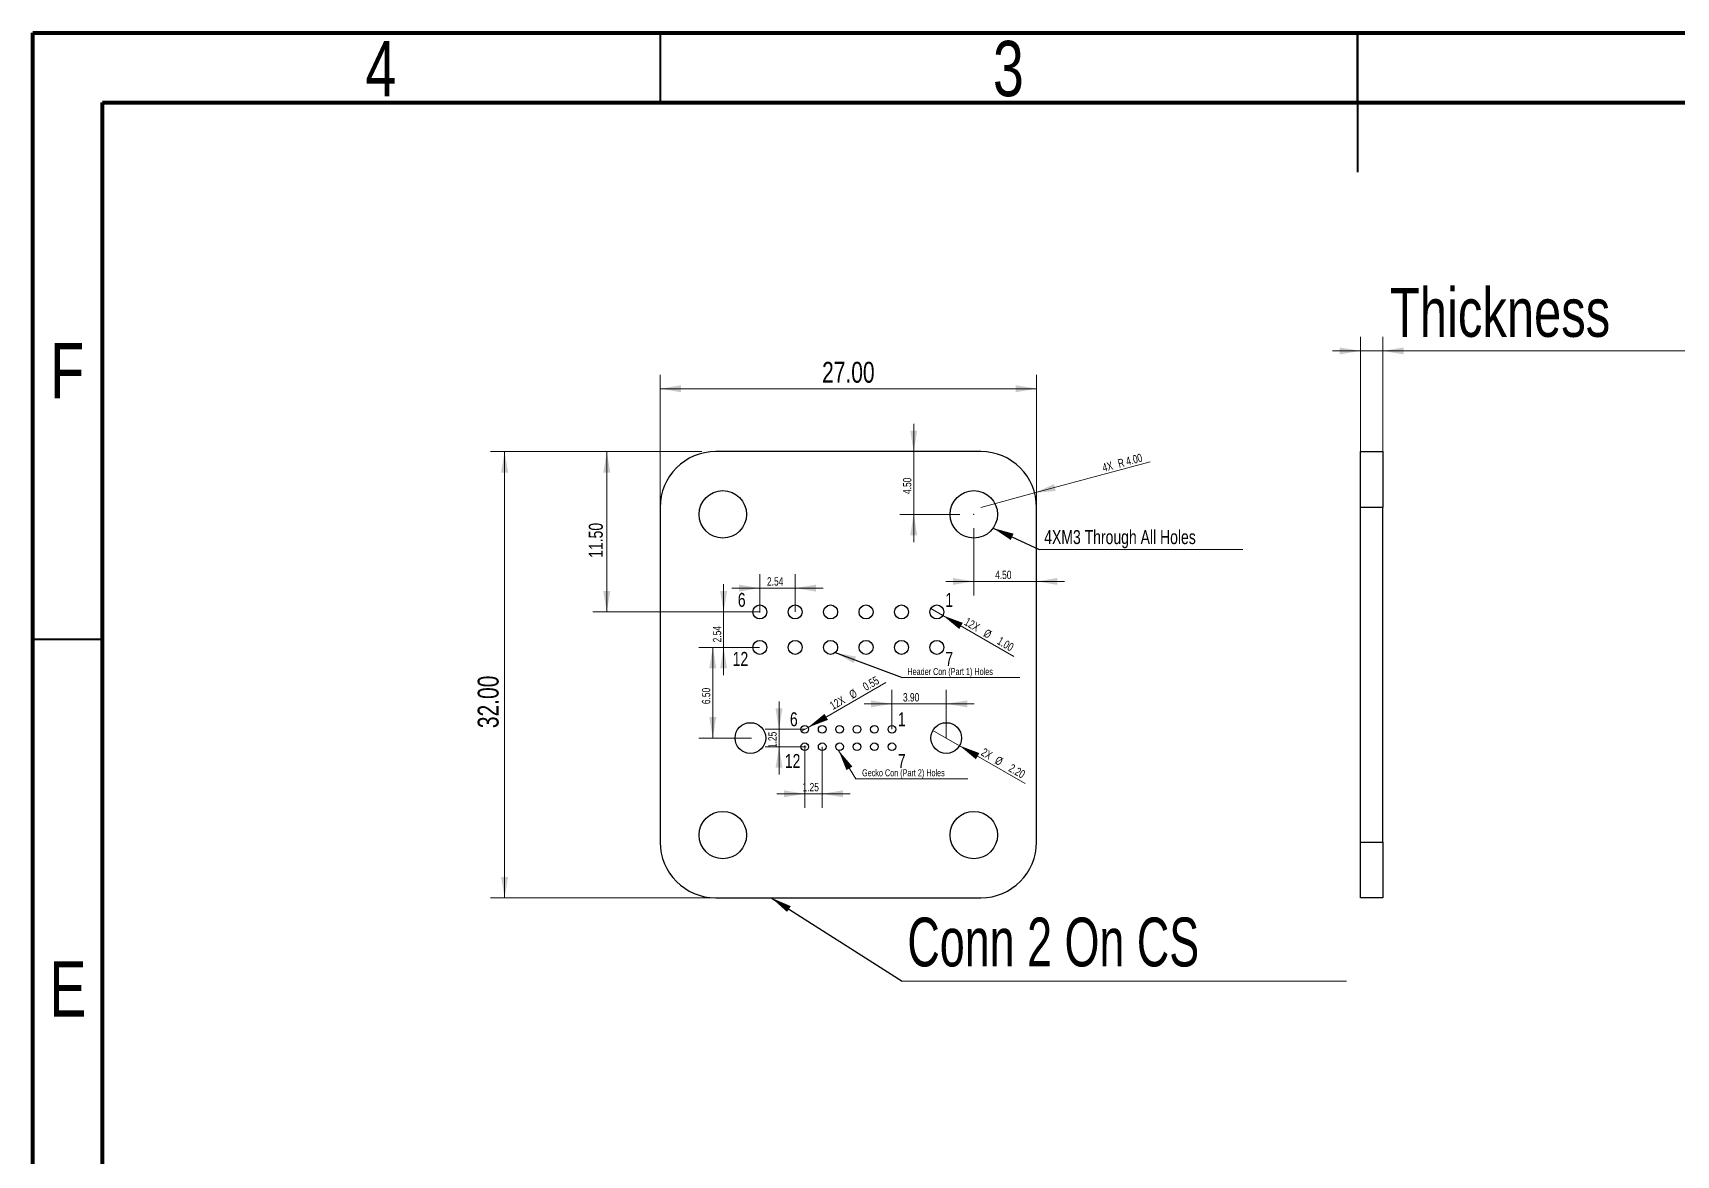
# Model space of a CAD drawing. Header units: millimetres. Extents: x 0 to 205, y 0 to 292.
# Drawn here: x 15 to 132.8, y 211.5 to 292 of the extents above; entities that cross this region are included whole.
import ezdxf

# ---------------------------------------------------------------- set-up
doc = ezdxf.new("R2010")
doc.units = ezdxf.units.MM
doc.header["$PDSIZE"] = -1
doc.styles.add('SLDTEXTSTYLE0', font='TXT', dxfattribs={"width": 0.75})
doc.styles.add('SLDTEXTSTYLE2', font='TXT', dxfattribs={"width": 0.6875})
doc.dimstyles.new('SLDDIMSTYLE0', dxfattribs={"dimtxt": 0.6, "dimasz": 1.5, "dimexe": 0, "dimexo": 0.0625, "dimgap": 0.15, "dimtad": 1, "dimrnd": 1e-09, "dimzin": 4, "dimdsep": 46, "dimtxsty": 'SLDTEXTSTYLE0', "dimsah": 1, "dimcen": 0.09, "dimadec": 0, "dimazin": 1, "dimtfac": 1, "dimtmove": 0, "dimatfit": 0, "dimfxl": 1, "dimfrac": 2, "dimtolj": 1, "dimtzin": 12, "dimarcsym": 0})
doc.dimstyles.new('SLDDIMSTYLE1', dxfattribs={"dimtxt": 1.5, "dimasz": 1.5, "dimexe": 0, "dimexo": 0.0625, "dimgap": 0.375, "dimtad": 1, "dimrnd": 1e-09, "dimzin": 4, "dimdsep": 46, "dimtxsty": 'SLDTEXTSTYLE0', "dimsah": 1, "dimcen": 0.09, "dimadec": 0, "dimazin": 1, "dimtfac": 1, "dimtofl": 0, "dimtmove": 0, "dimatfit": 3, "dimfxl": 1, "dimfrac": 2, "dimtolj": 1, "dimtzin": 12, "dimarcsym": 0})
doc.dimstyles.new('SLDDIMSTYLE2', dxfattribs={"dimtxt": 0.6, "dimasz": 1.5, "dimexe": 0, "dimexo": 0.0625, "dimgap": 0.15, "dimtad": 1, "dimrnd": 1e-09, "dimzin": 12, "dimdsep": 46, "dimtxsty": 'SLDTEXTSTYLE0', "dimsah": 1, "dimcen": 0.09, "dimadec": 0, "dimazin": 3, "dimtfac": 1, "dimtmove": 0, "dimatfit": 0, "dimfxl": 1, "dimfrac": 2, "dimtolj": 1, "dimtzin": 12, "dimarcsym": 0})
doc.dimstyles.new('SLDDIMSTYLE3', dxfattribs={"dimtxt": 1, "dimasz": 1.5, "dimexe": 0, "dimexo": 0.0625, "dimgap": 0.25, "dimtad": 1, "dimrnd": 1e-09, "dimzin": 4, "dimdsep": 46, "dimtxsty": 'SLDTEXTSTYLE0', "dimsah": 1, "dimcen": 0.09, "dimadec": 0, "dimazin": 1, "dimtfac": 1, "dimtofl": 0, "dimtmove": 0, "dimatfit": 3, "dimfxl": 1, "dimfrac": 2, "dimtolj": 1, "dimtzin": 12, "dimarcsym": 0})
doc.dimstyles.new('SLDDIMSTYLE4', dxfattribs={"dimtxt": 0.6, "dimasz": 1.5, "dimexe": 0, "dimexo": 0.0625, "dimgap": 0.15, "dimtad": 1, "dimrnd": 1e-09, "dimdsep": 46, "dimtxsty": 'SLDTEXTSTYLE0', "dimblk1": 'NONE', "dimsah": 1, "dimcen": 0, "dimadec": 0, "dimazin": 2, "dimtfac": 1, "dimtmove": 0, "dimatfit": 3, "dimldrblk": 'NONE', "dimfxl": 1, "dimfrac": 2, "dimtolj": 1, "dimtzin": 12, "dimarcsym": 0})
doc.dimstyles.new('SLDDIMSTYLE5', dxfattribs={"dimtxt": 0.6, "dimasz": 1.5, "dimexe": 0, "dimexo": 0.0625, "dimgap": 0.15, "dimtad": 1, "dimrnd": 1e-09, "dimzin": 4, "dimdsep": 46, "dimtxsty": 'SLDTEXTSTYLE0', "dimblk1": 'NONE', "dimsah": 1, "dimcen": 0, "dimadec": 0, "dimazin": 1, "dimtfac": 1, "dimtmove": 0, "dimatfit": 3, "dimldrblk": 'NONE', "dimfxl": 1, "dimfrac": 2, "dimtolj": 1, "dimtzin": 12, "dimarcsym": 0})
doc.dimstyles.new('SLDDIMSTYLE6', dxfattribs={"dimtxt": 0.6, "dimasz": 1.5, "dimexe": 0, "dimexo": 0.0625, "dimgap": 0.15, "dimtad": 1, "dimrnd": 1e-09, "dimzin": 4, "dimdsep": 46, "dimtxsty": 'SLDTEXTSTYLE0', "dimsah": 1, "dimcen": 0.09, "dimadec": 0, "dimazin": 1, "dimtfac": 1, "dimtofl": 0, "dimtmove": 0, "dimatfit": 3, "dimfxl": 1, "dimfrac": 2, "dimtolj": 1, "dimtzin": 12, "dimarcsym": 0})
doc.dimstyles.new('SLDDIMSTYLE7', dxfattribs={"dimtxt": 0.6, "dimasz": 1.5, "dimexe": 0, "dimexo": 0.0625, "dimgap": 0.15, "dimtad": 1, "dimrnd": 1e-09, "dimzin": 4, "dimdsep": 46, "dimtxsty": 'SLDTEXTSTYLE0', "dimsah": 1, "dimcen": 0, "dimadec": 0, "dimazin": 1, "dimtfac": 1, "dimtofl": 0, "dimtmove": 0, "dimatfit": 3, "dimfxl": 1, "dimfrac": 2, "dimtolj": 1, "dimtzin": 12, "dimarcsym": 0})
doc.dimstyles.new('SLDDIMSTYLE8', dxfattribs={"dimtxt": 0.18, "dimasz": 1.5, "dimexe": 0, "dimexo": 0.0625, "dimgap": 0, "dimtad": 0, "dimtih": 1, "dimtoh": 1, "dimdec": 0, "dimrnd": 1e-09, "dimzin": 0, "dimdsep": 46, "dimtxsty": 'Standard', "dimsah": 1, "dimcen": 0.09, "dimadec": 0, "dimazin": 0, "dimtfac": 1.5, "dimtdec": 0, "dimtofl": 0, "dimtmove": 0, "dimatfit": 3, "dimfxl": 1, "dimfrac": 2, "dimtolj": 1, "dimtzin": 0, "dimarcsym": 0})
doc.dimstyles.new('SLDDIMSTYLE9', dxfattribs={"dimtxt": 3.5, "dimasz": 1.5, "dimexe": 0, "dimexo": 0.0625, "dimgap": 0.875, "dimtad": 1, "dimrnd": 1e-09, "dimzin": 4, "dimdsep": 46, "dimtxsty": 'SLDTEXTSTYLE0', "dimsah": 1, "dimcen": 0.09, "dimadec": 0, "dimazin": 1, "dimtfac": 1, "dimtmove": 0, "dimatfit": 0, "dimfxl": 1, "dimfrac": 2, "dimtolj": 1, "dimtzin": 12, "dimarcsym": 0})

# ---------------------------------------------------------------- blocks, each defined once
blk = doc.blocks.new('_D')
at = {"color": 7, "linetype": 'Continuous', "lineweight": 0}
for p, q in [((78.17, 261.97), (78.17, 263.97)), ((78.17, 257.47), (78.17, 261.97)), ((81.48, 257.47), (77.17, 257.47)), ((78.17, 257.47), (78.17, 255.47))]:
    blk.add_line(p, q, dxfattribs=at)
at = {"color": 7, "linetype": 'Continuous', "lineweight": 18}
for points in [[(78.17, 261.97), (78.42, 263.47), (77.92, 263.47)], [(78.17, 257.47), (77.92, 255.97), (78.42, 255.97)]]:
    blk.add_solid(points, dxfattribs=at)
at = {"color": 7, "linetype": 'Continuous', "lineweight": 18, "insert": (77.4, 258.93), "char_height": 0.6, "attachment_point": 1, "rotation": 90, "style": 'SLDTEXTSTYLE0'}
blk.add_mtext('4.50', dxfattribs=at)
blk = doc.blocks.new('_D_1')
at = {"color": 7, "linetype": 'Continuous', "lineweight": 0}
for p, q in [((82.48, 256.47), (82.48, 251.66)), ((82.48, 252.66), (80.48, 252.66)), ((82.48, 252.66), (86.98, 252.66)), ((86.98, 252.66), (88.98, 252.66))]:
    blk.add_line(p, q, dxfattribs=at)
at = {"color": 7, "linetype": 'Continuous', "lineweight": 18}
for points in [[(82.48, 252.66), (80.98, 252.91), (80.98, 252.41)], [(86.98, 252.66), (88.48, 252.41), (88.48, 252.91)]]:
    blk.add_solid(points, dxfattribs=at)
at = {"color": 7, "linetype": 'Continuous', "lineweight": 18, "insert": (84.01, 253.43), "char_height": 0.6, "attachment_point": 1, "style": 'SLDTEXTSTYLE0'}
blk.add_mtext('4.50', dxfattribs=at)
blk = doc.blocks.new('_D_2')
at = {"color": 7, "linetype": 'Continuous', "lineweight": 0}
for p, q in [((59.12, 261.97), (47.83, 261.97)), ((48.83, 229.97), (48.83, 261.97)), ((65.35, 229.97), (47.83, 229.97))]:
    blk.add_line(p, q, dxfattribs=at)
at = {"color": 7, "linetype": 'Continuous', "lineweight": 18}
for points in [[(48.83, 261.97), (48.58, 260.47), (49.08, 260.47)], [(48.83, 229.97), (49.08, 231.47), (48.58, 231.47)]]:
    blk.add_solid(points, dxfattribs=at)
at = {"color": 7, "linetype": 'Continuous', "lineweight": 18, "insert": (46.9, 242.14), "char_height": 1.5, "attachment_point": 1, "rotation": 90, "style": 'SLDTEXTSTYLE0'}
blk.add_mtext('32.00', dxfattribs=at)
blk = doc.blocks.new('_D_3')
at = {"color": 7, "linetype": 'Continuous', "lineweight": 0}
for p, q in [((59.98, 257.03), (59.98, 267.48)), ((59.98, 266.48), (86.98, 266.48)), ((86.98, 256.57), (86.98, 267.48))]:
    blk.add_line(p, q, dxfattribs=at)
at = {"color": 7, "linetype": 'Continuous', "lineweight": 18}
for points in [[(59.98, 266.48), (61.48, 266.23), (61.48, 266.73)], [(86.98, 266.48), (85.48, 266.73), (85.48, 266.23)]]:
    blk.add_solid(points, dxfattribs=at)
at = {"color": 7, "linetype": 'Continuous', "lineweight": 18, "insert": (71.6, 268.41), "char_height": 1.5, "attachment_point": 1, "style": 'SLDTEXTSTYLE0'}
blk.add_mtext('27.00', dxfattribs=at)
blk = doc.blocks.new('_D_4')
at = {"color": 7, "linetype": 'Continuous', "lineweight": 0}
for p, q in [((64.54, 250.47), (64.54, 252.47)), ((67.14, 250.47), (63.54, 250.47)), ((64.54, 247.93), (64.54, 250.47)), ((67.11, 247.93), (63.54, 247.93)), ((64.54, 247.93), (64.54, 245.93))]:
    blk.add_line(p, q, dxfattribs=at)
at = {"color": 7, "linetype": 'Continuous', "lineweight": 18}
for points in [[(64.54, 250.47), (64.79, 251.97), (64.29, 251.97)], [(64.54, 247.93), (64.29, 246.43), (64.79, 246.43)]]:
    blk.add_solid(points, dxfattribs=at)
at = {"color": 7, "linetype": 'Continuous', "lineweight": 18, "insert": (63.77, 248.29), "char_height": 0.6, "attachment_point": 1, "rotation": 90, "style": 'SLDTEXTSTYLE0'}
blk.add_mtext('2.54', dxfattribs=at)
blk = doc.blocks.new('_D_5')
at = {"color": 7, "linetype": 'Continuous', "lineweight": 0}
for p, q in [((67.13, 250.44), (67.13, 253.18)), ((69.67, 250.49), (69.67, 253.18)), ((67.13, 252.18), (65.13, 252.18)), ((67.13, 252.18), (69.67, 252.18)), ((69.67, 252.18), (71.67, 252.18))]:
    blk.add_line(p, q, dxfattribs=at)
at = {"color": 7, "linetype": 'Continuous', "lineweight": 18}
for points in [[(67.13, 252.18), (65.63, 252.43), (65.63, 251.93)], [(69.67, 252.18), (71.17, 251.93), (71.17, 252.43)]]:
    blk.add_solid(points, dxfattribs=at)
at = {"color": 7, "linetype": 'Continuous', "lineweight": 18, "insert": (67.65, 252.96), "char_height": 0.6, "attachment_point": 1, "style": 'SLDTEXTSTYLE0'}
blk.add_mtext('2.54', dxfattribs=at)
blk = doc.blocks.new('_D_6')
at = {"color": 7, "linetype": 'Continuous', "lineweight": 0}
for p, q in [((62.98, 261.97), (55.16, 261.97)), ((56.16, 250.47), (56.16, 261.97)), ((66.13, 250.47), (55.16, 250.47))]:
    blk.add_line(p, q, dxfattribs=at)
at = {"color": 7, "linetype": 'Continuous', "lineweight": 18}
for points in [[(56.16, 261.97), (55.91, 260.47), (56.41, 260.47)], [(56.16, 250.47), (56.41, 251.97), (55.91, 251.97)]]:
    blk.add_solid(points, dxfattribs=at)
at = {"color": 7, "linetype": 'Continuous', "lineweight": 18, "insert": (54.87, 254.35), "char_height": 1, "attachment_point": 1, "rotation": 90, "style": 'SLDTEXTSTYLE0'}
blk.add_mtext('11.50', dxfattribs=at)
blk = doc.blocks.new('_D_7')
at = {"color": 7, "linetype": 'Continuous', "lineweight": 0}
for q in [(76.17, 245.41), (70.12, 241.92)]:
    blk.add_line((70.59, 242.19), q, dxfattribs=at)
at = {"color": 7, "linetype": 'Continuous', "lineweight": 18}
blk.add_solid([(70.59, 242.19), (72.02, 242.73), (71.77, 243.16)], dxfattribs=at)
at = {"color": 7, "linetype": 'Continuous', "lineweight": 18, "char_height": 0.6, "attachment_point": 1, "rotation": 30, "style": 'SLDTEXTSTYLE0'}
for s, insert in [('0.55', (74.44, 245.31)), ('12X', (72.08, 243.95)), ('%%c', (73.47, 244.74))]:
    blk.add_mtext(s, dxfattribs=dict(at, insert=insert))
blk = doc.blocks.new('_None')
blk = doc.blocks.new('_D_8')
at = {"color": 7, "linetype": 'Continuous', "lineweight": 0}
for q in [(79.55, 241.98), (86.17, 238.16)]:
    blk.add_line((81.46, 240.88), q, dxfattribs=at)
at = {"color": 7, "linetype": 'Continuous', "lineweight": 18}
blk.add_solid([(81.46, 240.88), (82.63, 239.91), (82.88, 240.35)], dxfattribs=at)
at = {"color": 7, "linetype": 'Continuous', "lineweight": 18, "char_height": 0.6, "attachment_point": 1, "rotation": 330, "style": 'SLDTEXTSTYLE0'}
for s, insert in [('2X', (83.24, 240.75)), ('%%c', (84.23, 240.17)), ('2.20', (85.22, 239.61))]:
    blk.add_mtext(s, dxfattribs=dict(at, insert=insert))
blk = doc.blocks.new('_D_9')
at = {"color": 7, "linetype": 'Continuous', "lineweight": 0}
for p, q in [((66.13, 247.93), (62.76, 247.93)), ((63.76, 241.43), (63.76, 247.93)), ((66.53, 241.43), (62.76, 241.43))]:
    blk.add_line(p, q, dxfattribs=at)
at = {"color": 7, "linetype": 'Continuous', "lineweight": 18}
for points in [[(63.76, 247.93), (63.51, 246.43), (64.01, 246.43)], [(63.76, 241.43), (64.01, 242.93), (63.51, 242.93)]]:
    blk.add_solid(points, dxfattribs=at)
at = {"color": 7, "linetype": 'Continuous', "lineweight": 18, "insert": (62.98, 243.86), "char_height": 0.6, "attachment_point": 1, "rotation": 90, "style": 'SLDTEXTSTYLE0'}
blk.add_mtext('6.50', dxfattribs=at)
blk = doc.blocks.new('_D_10')
at = {"color": 7, "linetype": 'Continuous', "lineweight": 0}
for p, q in [((70.36, 240.89), (70.36, 236.43)), ((71.61, 240.81), (71.61, 236.43)), ((70.36, 237.43), (68.36, 237.43)), ((70.36, 237.43), (71.61, 237.43)), ((71.61, 237.43), (73.61, 237.43))]:
    blk.add_line(p, q, dxfattribs=at)
at = {"color": 7, "linetype": 'Continuous', "lineweight": 18}
for points in [[(70.36, 237.43), (68.86, 237.68), (68.86, 237.18)], [(71.61, 237.43), (73.11, 237.18), (73.11, 237.68)]]:
    blk.add_solid(points, dxfattribs=at)
at = {"color": 7, "linetype": 'Continuous', "lineweight": 18, "insert": (70.2, 238.21), "char_height": 0.6, "attachment_point": 1, "style": 'SLDTEXTSTYLE0'}
blk.add_mtext('1.25', dxfattribs=at)
blk = doc.blocks.new('_D_11')
at = {"color": 7, "linetype": 'Continuous', "lineweight": 0}
for p, q in [((68.51, 242.06), (68.51, 244.06)), ((70.39, 242.06), (67.51, 242.06)), ((68.51, 242.06), (68.51, 240.81)), ((70.45, 240.81), (67.51, 240.81)), ((68.51, 240.81), (68.51, 238.81))]:
    blk.add_line(p, q, dxfattribs=at)
at = {"color": 7, "linetype": 'Continuous', "lineweight": 18}
for points in [[(68.51, 242.06), (68.76, 243.56), (68.26, 243.56)], [(68.51, 240.81), (68.26, 239.31), (68.76, 239.31)]]:
    blk.add_solid(points, dxfattribs=at)
at = {"color": 7, "linetype": 'Continuous', "lineweight": 18, "insert": (67.74, 240.71), "char_height": 0.6, "attachment_point": 1, "rotation": 90, "style": 'SLDTEXTSTYLE0'}
blk.add_mtext('1.25', dxfattribs=at)
blk = doc.blocks.new('_D_12')
at = {"color": 7, "linetype": 'Continuous', "lineweight": 0}
for p, q in [((76.61, 242.06), (76.61, 244.88)), ((80.51, 241.46), (80.51, 244.88)), ((76.61, 243.88), (74.61, 243.88)), ((80.51, 243.88), (76.61, 243.88)), ((80.51, 243.88), (82.51, 243.88))]:
    blk.add_line(p, q, dxfattribs=at)
at = {"color": 7, "linetype": 'Continuous', "lineweight": 18}
for points in [[(76.61, 243.88), (75.11, 244.13), (75.11, 243.63)], [(80.51, 243.88), (82.01, 243.63), (82.01, 244.13)]]:
    blk.add_solid(points, dxfattribs=at)
at = {"color": 7, "linetype": 'Continuous', "lineweight": 18, "insert": (77.4, 244.65), "char_height": 0.6, "attachment_point": 1, "style": 'SLDTEXTSTYLE0'}
blk.add_mtext('3.90', dxfattribs=at)
blk = doc.blocks.new('_D_13')
at = {"color": 7, "linetype": 'Continuous', "lineweight": 0}
for q in [(95.13, 261.23), (82.98, 257.97)]:
    blk.add_line((86.84, 259.01), q, dxfattribs=at)
at = {"color": 7, "linetype": 'Continuous', "lineweight": 18}
blk.add_solid([(86.84, 259.01), (88.36, 259.15), (88.23, 259.64)], dxfattribs=at)
at = {"color": 7, "linetype": 'Continuous', "lineweight": 18, "char_height": 0.6, "attachment_point": 1, "rotation": 15, "style": 'SLDTEXTSTYLE0'}
for s, insert in [('R 4.00', (92.75, 261.39)), ('4X', (91.64, 261.09))]:
    blk.add_mtext(s, dxfattribs=dict(at, insert=insert))
blk = doc.blocks.new('_D_14')
at = {"color": 7, "linetype": 'Continuous', "lineweight": 0}
for q in [(79.4, 250.72), (85.35, 247.28)]:
    blk.add_line((80.26, 250.22), q, dxfattribs=at)
at = {"color": 7, "linetype": 'Continuous', "lineweight": 18}
blk.add_solid([(80.26, 250.22), (81.44, 249.25), (81.69, 249.69)], dxfattribs=at)
at = {"color": 7, "linetype": 'Continuous', "lineweight": 18, "char_height": 0.6, "attachment_point": 1, "rotation": 330, "style": 'SLDTEXTSTYLE0'}
for s, insert in [('12X', (82.04, 250.1)), ('%%c', (83.42, 249.29)), ('1.00', (84.4, 248.73))]:
    blk.add_mtext(s, dxfattribs=dict(at, insert=insert))
blk = doc.blocks.new('SW_NOTE_0')
at = {"color": 0, "linetype": 'Continuous', "lineweight": 0}
blk.add_line((14.6, 0), (0, 0), dxfattribs=at)
at = {"color": 0, "linetype": 'Continuous', "lineweight": 0, "insert": (0.36, 1.38), "char_height": 1, "attachment_point": 1, "style": 'SLDTEXTSTYLE0'}
blk.add_mtext('4XM3 Through All Holes', dxfattribs=at)
blk = doc.blocks.new('SW_NOTE_0_1')
at = {"color": 0, "linetype": 'Continuous', "lineweight": 0}
blk.add_line((8.45, 0), (0, 0), dxfattribs=at)
at = {"color": 0, "linetype": 'Continuous', "lineweight": 0, "insert": (0.38, 0.67), "char_height": 0.5, "attachment_point": 1, "style": 'SLDTEXTSTYLE0'}
blk.add_mtext('Header Con (Part 1) Holes', dxfattribs=at)
blk = doc.blocks.new('SW_NOTE_0_2')
at = {"color": 0, "linetype": 'Continuous', "lineweight": 0}
blk.add_line((8.05, 0), (0, 0), dxfattribs=at)
at = {"color": 0, "linetype": 'Continuous', "lineweight": 0, "insert": (0.46, 0.67), "char_height": 0.5, "attachment_point": 1, "style": 'SLDTEXTSTYLE0'}
blk.add_mtext('Gecko Con (Part 2) Holes', dxfattribs=at)
blk = doc.blocks.new('SW_NOTE_0_3')
at = {"color": 0, "linetype": 'Continuous', "lineweight": 0}
blk.add_line((31.86, 0), (0, 0), dxfattribs=at)
at = {"color": 0, "linetype": 'Continuous', "lineweight": 0, "insert": (0.38, 4.56), "char_height": 3.5, "attachment_point": 1, "style": 'SLDTEXTSTYLE2'}
blk.add_mtext('Conn 2 On CS', dxfattribs=at)
blk = doc.blocks.new('_D_15')
at = {"color": 7, "linetype": 'Continuous', "lineweight": 0}
for p, q in [((110.21, 260.45), (110.21, 270.19)), ((111.81, 260.91), (111.81, 270.19)), ((110.21, 269.19), (108.21, 269.19)), ((111.81, 269.19), (110.21, 269.19)), ((111.81, 269.19), (143.3, 269.19))]:
    blk.add_line(p, q, dxfattribs=at)
at = {"color": 7, "linetype": 'Continuous', "lineweight": 18}
for points in [[(110.21, 269.19), (108.71, 269.44), (108.71, 268.94)], [(111.81, 269.19), (113.31, 268.94), (113.31, 269.44)]]:
    blk.add_solid(points, dxfattribs=at)
at = {"color": 7, "linetype": 'Continuous', "lineweight": 18, "char_height": 3.5, "attachment_point": 1, "style": 'SLDTEXTSTYLE0'}
for s, insert in [('Thickness', (112.32, 273.7)), ('1.60', (134.25, 273.7))]:
    blk.add_mtext(s, dxfattribs=dict(at, insert=insert))

msp = doc.modelspace()

# ---------------------------------------------------------------- linework, layer by layer
at = {"color": 7, "linetype": 'Continuous', "lineweight": 70}
for p, q in [((15, 5), (15, 292)), ((15, 292), (205, 292)), ((20, 10), (20, 287)), ((20, 287), (200, 287))]:
    msp.add_line(p, q, dxfattribs=at)
at = {"color": 7, "linetype": 'Continuous', "lineweight": 35}
for p, q in [((60, 287), (60, 292)), ((110, 292), (110, 282)), ((110, 287), (110, 292)), ((20, 248.5), (15, 248.5))]:
    msp.add_line(p, q, dxfattribs=at)
at = {"color": 7, "linetype": 'Continuous', "lineweight": 25}
for p, q in [((82.981, 261.971), (63.981, 261.971)), ((110.209, 261.971), (111.809, 261.971)), ((110.209, 257.971), (110.209, 261.971)), ((111.809, 261.971), (111.809, 257.971)), ((59.981, 257.971), (59.981, 233.971)), ((86.981, 233.971), (86.981, 257.971)), ((111.809, 257.971), (110.209, 257.971)), ((110.209, 233.971), (110.209, 257.971)), ((111.809, 233.971), (111.809, 257.971)), ((110.209, 233.971), (111.809, 233.971)), ((110.209, 229.971), (110.209, 233.971)), ((111.809, 233.971), (111.809, 229.971)), ((63.981, 229.971), (82.981, 229.971)), ((111.809, 229.971), (110.209, 229.971))]:
    msp.add_line(p, q, dxfattribs=at)
at = {"color": 7, "linetype": 'Continuous', "lineweight": 0}
msp.add_line((74.008, 238.515), (72.783, 240.541), dxfattribs=at)
at = {"color": 7, "linetype": 'Continuous', "lineweight": 25}
for centre, radius in [((64.481, 257.471), 1.7), ((82.481, 257.471), 1.7), ((67.131, 250.471), 0.5), ((69.671, 250.471), 0.5), ((72.211, 250.471), 0.5), ((74.751, 250.471), 0.5), ((77.291, 250.471), 0.5), ((79.831, 250.471), 0.5), ((67.131, 247.931), 0.5), ((69.671, 247.931), 0.5), ((72.211, 247.931), 0.5), ((74.751, 247.931), 0.5), ((77.291, 247.931), 0.5), ((79.831, 247.931), 0.5), ((66.456, 241.431), 1.1), ((70.356, 242.056), 0.275), ((71.606, 242.056), 0.275), ((72.856, 242.056), 0.275), ((74.106, 242.056), 0.275), ((75.356, 242.056), 0.275), ((76.606, 242.056), 0.275), ((80.506, 241.431), 1.1), ((70.356, 240.806), 0.275), ((71.606, 240.806), 0.275), ((72.856, 240.806), 0.275), ((74.106, 240.806), 0.275), ((75.356, 240.806), 0.275), ((76.606, 240.806), 0.275), ((64.481, 234.471), 1.7), ((82.481, 234.471), 1.7)]:
    msp.add_circle(centre, radius, dxfattribs=at)
for centre, start, end in [((63.981, 257.971), 90, 180), ((82.981, 257.971), 0, 90), ((63.981, 233.971), 180, 270), ((82.981, 233.971), 270, 0)]:
    msp.add_arc(centre, 4, start, end, dxfattribs=at)
at = {"color": 9, "linetype": 'Continuous', "lineweight": 0}
msp.add_point((82.481, 257.471), dxfattribs=at)
at = {"color": 7, "linetype": 'Continuous', "lineweight": 0}
msp.add_solid([(72.783, 240.541), (73.345, 239.128), (73.773, 239.387)], dxfattribs=at)

# ---------------------------------------------------------------- block references
for name, p in [('SW_NOTE_0', (87.17, 254.959)), ('SW_NOTE_0_1', (77.337, 245.777)), ('SW_NOTE_0_2', (74.008, 238.515)), ('SW_NOTE_0_3', (77.337, 223.992))]:
    msp.add_blockref(name, p, dxfattribs=at)

# ---------------------------------------------------------------- texts
at = {"color": 7, "linetype": 'Continuous', "lineweight": 0, "style": 'SLDTEXTSTYLE0'}
for s, insert, char_height, attachment_point in [('4', (39.96, 291.426), 3.969, 2), ('3', (84.96, 291.426), 3.969, 2), ('F', (17.458, 269.751), 3.969, 2), ('6', (65.556, 251.837), 1, 1), ('1', (80.438, 251.837), 1, 1), ('12', (65.186, 247.607), 1, 1), ('7', (80.438, 247.607), 1, 1), ('6', (69.295, 243.274), 1, 1), ('1', (77.033, 243.274), 1, 1), ('12', (68.926, 240.282), 1, 1), ('7', (77.033, 240.282), 1, 1), ('E', (17.508, 225.426), 3.969, 2)]:
    msp.add_mtext(s, dxfattribs=dict(at, insert=insert, char_height=char_height, attachment_point=attachment_point))

# ---------------------------------------------------------------- dimensions: what is measured, and where the dimension line sits
at = {"color": 7, "linetype": 'Continuous', "lineweight": 18}
dim = msp.add_linear_dim(base=(110.209, 271.971), p1=(111.809, 261.971), p2=(110.209, 261.971), text='Thickness <>', dimstyle='SLDDIMSTYLE9', dxfattribs=at)
dim.commit()
dim.dimension.update_dxf_attribs({"geometry": '_D_15', "text_midpoint": (127.809, 271.971), "dimtype": 160})
for base, p1, p2, dimstyle, picture, middle in [((86.981, 267.668), (59.981, 261.971), (86.981, 261.971), 'SLDDIMSTYLE1', '_D_3', (74.089, 267.668)), ((86.981, 252.659), (82.481, 257.471), (86.981, 257.971), 'SLDDIMSTYLE0', '_D_1', (84.79, 252.659)), ((69.671, 252.659), (67.131, 250.471), (69.671, 250.471), 'SLDDIMSTYLE2', '_D_5', (68.424, 252.659)), ((76.606, 244.357), (80.506, 241.431), (76.606, 242.056), 'SLDDIMSTYLE0', '_D_12', (78.175, 244.357)), ((71.606, 237.91), (70.356, 240.806), (71.606, 240.806), 'SLDDIMSTYLE2', '_D_10', (70.976, 237.91))]:
    dim = msp.add_linear_dim(base=base, p1=p1, p2=p2, dimstyle=dimstyle, dxfattribs=at)
    dim.commit()
    dim.dimension.update_dxf_attribs({"geometry": picture, "text_midpoint": middle, "dimtype": 160})
for base, p1, p2, dimstyle, picture, middle in [((78.175, 261.971), (82.481, 257.471), (82.981, 261.971), 'SLDDIMSTYLE0', '_D', (78.175, 259.709)), ((47.642, 261.971), (59.981, 229.971), (59.981, 261.971), 'SLDDIMSTYLE1', '_D_2', (47.642, 244.636)), ((55.366, 261.971), (67.131, 250.471), (63.981, 261.971), 'SLDDIMSTYLE3', '_D_6', (55.366, 256.008)), ((64.062, 250.471), (67.131, 247.931), (67.131, 250.471), 'SLDDIMSTYLE2', '_D_4', (64.062, 249.066)), ((63.282, 247.931), (66.456, 241.431), (67.131, 247.931), 'SLDDIMSTYLE6', '_D_9', (63.282, 244.636)), ((68.039, 240.806), (70.356, 242.056), (70.356, 240.806), 'SLDDIMSTYLE2', '_D_11', (68.039, 241.483))]:
    dim = msp.add_linear_dim(base=base, p1=p1, p2=p2, angle=90, dimstyle=dimstyle, dxfattribs=at)
    dim.commit()
    dim.dimension.update_dxf_attribs({"geometry": picture, "text_midpoint": middle, "dimtype": 160})
dim = msp.add_radius_dim(center=(82.981, 257.971), mpoint=(86.845, 259.006), text='4X R <>', dimstyle='SLDDIMSTYLE7', dxfattribs=at)
dim.commit()
dim.dimension.update_dxf_attribs({"geometry": '_D_13', "text_midpoint": (93.496, 260.789), "dimtype": 164})
for p1, p2, text, dimstyle, picture, middle in [((79.398, 250.721), (80.264, 250.221), '12X %%c <>', 'SLDDIMSTYLE5', '_D_14', (83.523, 248.34)), ((70.118, 241.919), (70.594, 242.194), '12X %%c <>', 'SLDDIMSTYLE4', '_D_7', (74.342, 244.357)), ((79.554, 241.981), (81.459, 240.881), '2X %%c <>', 'SLDDIMSTYLE5', '_D_8', (84.529, 239.108))]:
    dim = msp.add_diameter_dim_2p(p1=p1, p2=p2, text=text, dimstyle=dimstyle, dxfattribs=at)
    dim.commit()
    dim.dimension.update_dxf_attribs({"geometry": picture, "text_midpoint": middle, "dimtype": 163})

# ---------------------------------------------------------------- leaders
at = {"color": 7, "linetype": 'Continuous', "lineweight": 0}
for points in [[(83.867, 256.486), (87.17, 254.959)], [(72.541, 247.555), (77.337, 245.777)], [(67.955, 229.971), (77.337, 223.992)]]:
    msp.add_leader(points, dimstyle='SLDDIMSTYLE8', dxfattribs=at)

doc.saveas('drawing.dxf')
